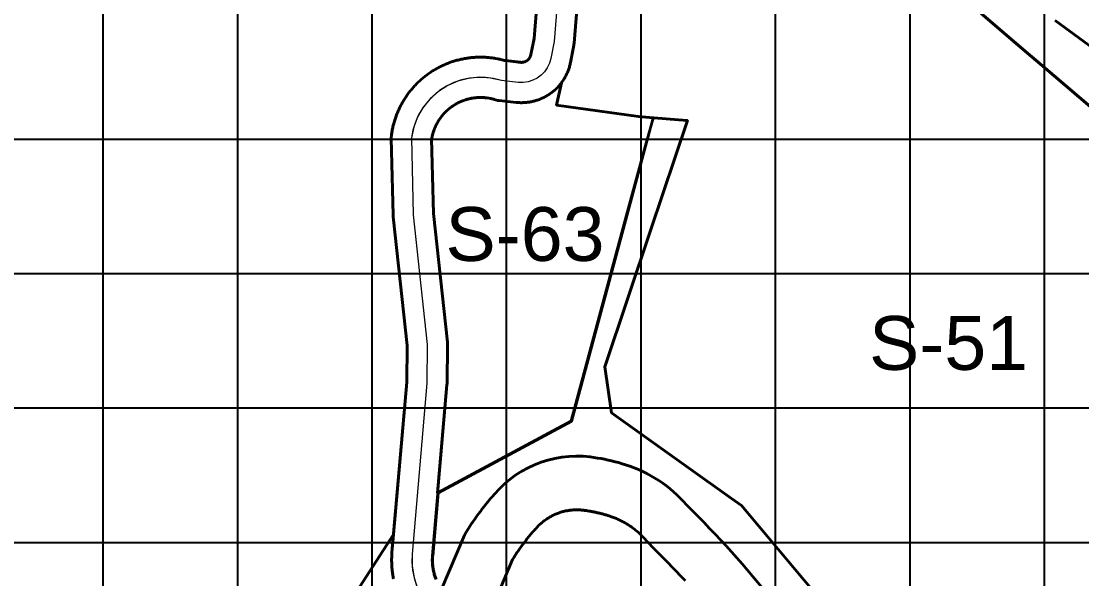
# Model space of a CAD drawing. Header units: millimetres. Extents: x 464536 to 476893, y 870501 to 881610.
# Drawn here: x 470539 to 471328, y 873173 to 873588 of the extents above; entities that cross this region are included whole.
import ezdxf
from ezdxf.enums import TextEntityAlignment as Align

# ---------------------------------------------------------------- set-up
doc = ezdxf.new("R2010")
doc.units = ezdxf.units.MM
for name, color, linetype, lineweight in [('Center_1', 7, 'Continuous', 5), ('Land Use Code', 7, 'Continuous', 35), ('Proposed Road Net work', 7, 'Continuous', 35), ('Recreational _ Environmental', 84, 'Continuous', 35), ('Services', 170, 'Continuous', 35), ('Urban Agriculture-', 90, 'Continuous', 35), ('Water Bodies', 132, 'Continuous', 35)]:
    doc.layers.add(name, color=color, linetype=linetype, lineweight=lineweight)
doc.layers.add('Grid1', color=7, linetype='Continuous')
doc.styles.add('Arial', font='arial.ttf')

msp = doc.modelspace()

# ---------------------------------------------------------------- linework, layer by layer
at = {"layer": 'Center_1'}
msp.add_lwpolyline([(470948, 873730.82), (470935.3, 873572.7), (470932.75, 873559.96), (470931.75, 873556.45), (470930.18, 873553.16), (470928.1, 873550.18), (470925.56, 873547.57), (470922.62, 873545.41), (470919.37, 873543.77), (470915.89, 873542.68), (470912.28, 873542.17), (470908.64, 873542.26), (470896.11, 873543.61), (470890.26, 873545.08), (470884.28, 873545.87), (470878.25, 873545.95), (470872.26, 873545.33), (470866.37, 873544.02), (470860.68, 873542.04), (470855.25, 873539.41), (470850.17, 873536.16), (470845.5, 873532.35), (470841.31, 873528.02), (470837.64, 873523.23), (470834.56, 873518.05), (470832.1, 873512.54), (470830.3, 873506.79), (470829.18, 873500.86), (470830.53, 873443.8), (470841, 873347.28), (470840.69, 873318.39), (470829.69, 873191.3), (470829.51, 873185.32), (470829.99, 873179.35), (470831.13, 873173.48), (470832.92, 873167.77)], dxfattribs=at)
msp.add_polyline3d([(470948, 873730.82, 0), (470935.3, 873572.7, 0), (470932.75, 873559.96, 0), (470931.75, 873556.45, 0), (470930.18, 873553.16, 0), (470928.1, 873550.18, 0), (470925.56, 873547.57, 0), (470922.62, 873545.41, 0), (470919.37, 873543.77, 0), (470915.89, 873542.68, 0), (470912.28, 873542.17, 0), (470908.64, 873542.26, 0), (470896.11, 873543.61, 0), (470888.1, 873545.45, 0), (470879.9, 873546, 0), (470871.72, 873545.24, 0), (470863.76, 873543.2, 0), (470856.22, 873539.93, 0), (470849.29, 873535.51, 0), (470843.15, 873530.05, 0), (470837.95, 873523.68, 0), (470833.83, 873516.57, 0), (470830.88, 873508.9, 0), (470829.18, 873500.86, 0), (470830.53, 873443.8, 0), (470841, 873347.28, 0), (470840.69, 873318.39, 0), (470829.69, 873191.3, 0), (470829.66, 873182.33, 0), (470831.13, 873173.48, 0), (470834.05, 873165, 0)], dxfattribs=at)
at = {"layer": 'Grid1'}
for p, q in [((470600, 870600), (470600, 881600)), ((470700, 870600), (470700, 881600)), ((470800, 870600), (470800, 881600)), ((470900, 870600), (470900, 881600)), ((471000, 870600), (471000, 881600)), ((471100, 870600), (471100, 881600)), ((471200, 870600), (471200, 881600)), ((471300, 870600), (471300, 881600)), ((464700, 873500), (472600, 873500)), ((464700, 873400), (472600, 873400)), ((464700, 873300), (472600, 873300)), ((464700, 873200), (472600, 873200))]:
    msp.add_line(p, q, dxfattribs=at)
at = {"layer": 'Proposed Road Net work'}
for points in [[(470815.91, 873172.77, 0), (470815.74, 873173.58, 0), (470815.59, 873174.42, 0), (470815.45, 873175.22, 0), (470815.32, 873176.04, 0), (470815.19, 873176.86, 0), (470815.08, 873177.68, 0), (470814.97, 873178.5, 0), (470814.88, 873179.33, 0), (470814.8, 873180.15, 0), (470814.72, 873180.98, 0), (470814.66, 873181.81, 0), (470814.61, 873182.64, 0), (470814.56, 873183.47, 0), (470814.53, 873184.3, 0), (470814.51, 873185.13, 0), (470814.49, 873185.96, 0), (470814.49, 873186.78, 0), (470814.5, 873187.62, 0), (470814.51, 873188.45, 0), (470814.54, 873189.28, 0), (470814.57, 873190.11, 0), (470814.62, 873190.94, 0), (470814.68, 873191.77, 0), (470814.74, 873192.55, 0), (470825.69, 873319.12, 0), (470826, 873346.55, 0), (470815.62, 873442.18, 0), (470815.53, 873443.44, 0), (470814.18, 873500.69, 0), (470814.31, 873502.89, 0), (470814.41, 873503.61, 0), (470814.53, 873504.43, 0), (470814.67, 873505.25, 0), (470814.8, 873506.04, 0), (470814.96, 873506.88, 0), (470815.12, 873507.69, 0), (470815.29, 873508.5, 0), (470815.48, 873509.31, 0), (470815.67, 873510.11, 0), (470815.87, 873510.91, 0), (470816.08, 873511.71, 0), (470816.31, 873512.51, 0), (470816.54, 873513.31, 0), (470816.78, 873514.1, 0), (470817.03, 873514.89, 0), (470817.29, 873515.67, 0), (470817.56, 873516.45, 0), (470817.84, 873517.22, 0), (470818.13, 873518.01, 0), (470818.43, 873518.78, 0), (470818.74, 873519.55, 0), (470819.06, 873520.31, 0), (470819.39, 873521.07, 0), (470819.73, 873521.83, 0), (470820.07, 873522.58, 0), (470820.43, 873523.32, 0), (470820.79, 873524.07, 0), (470821.17, 873524.8, 0), (470821.55, 873525.54, 0), (470821.95, 873526.27, 0), (470822.35, 873526.99, 0), (470822.75, 873527.7, 0), (470823.18, 873528.42, 0), (470823.61, 873529.13, 0), (470824.04, 873529.83, 0), (470824.49, 873530.53, 0), (470824.94, 873531.22, 0), (470825.41, 873531.91, 0), (470825.88, 873532.59, 0), (470826.36, 873533.26, 0), (470826.85, 873533.93, 0), (470827.34, 873534.59, 0), (470827.85, 873535.25, 0), (470828.36, 873535.9, 0), (470828.88, 873536.54, 0), (470829.41, 873537.18, 0), (470829.94, 873537.81, 0), (470830.49, 873538.43, 0), (470831.04, 873539.05, 0), (470831.6, 873539.66, 0), (470832.17, 873540.26, 0), (470832.74, 873540.86, 0), (470833.32, 873541.45, 0), (470833.91, 873542.03, 0), (470834.51, 873542.6, 0), (470835.11, 873543.17, 0), (470835.72, 873543.73, 0), (470836.34, 873544.28, 0), (470836.96, 873544.82, 0), (470837.59, 873545.36, 0), (470838.23, 873545.89, 0), (470838.87, 873546.41, 0), (470839.52, 873546.92, 0), (470840.18, 873547.43, 0), (470840.84, 873547.92, 0), (470841.51, 873548.41, 0), (470842.19, 873548.89, 0), (470842.87, 873549.36, 0), (470843.55, 873549.82, 0), (470844.24, 873550.28, 0), (470844.94, 873550.72, 0), (470845.64, 873551.16, 0), (470846.35, 873551.59, 0), (470847.07, 873552.01, 0), (470847.79, 873552.42, 0), (470848.51, 873552.82, 0), (470849.24, 873553.21, 0), (470849.97, 873553.59, 0), (470850.71, 873553.97, 0), (470851.45, 873554.33, 0), (470852.2, 873554.69, 0), (470852.95, 873555.04, 0), (470853.71, 873555.37, 0), (470854.47, 873555.7, 0), (470855.23, 873556.02, 0), (470856, 873556.33, 0), (470856.77, 873556.63, 0), (470857.56, 873556.92, 0), (470858.32, 873557.2, 0), (470859.11, 873557.47, 0), (470859.89, 873557.73, 0), (470860.68, 873557.98, 0), (470861.47, 873558.22, 0), (470862.27, 873558.45, 0), (470863.06, 873558.67, 0), (470863.86, 873558.88, 0), (470864.67, 873559.09, 0), (470865.47, 873559.28, 0), (470866.28, 873559.46, 0), (470867.09, 873559.63, 0), (470867.9, 873559.79, 0), (470868.73, 873559.95, 0), (470869.53, 873560.09, 0), (470870.35, 873560.22, 0), (470871.17, 873560.34, 0), (470871.99, 873560.45, 0), (470872.81, 873560.55, 0), (470873.63, 873560.64, 0), (470874.45, 873560.72, 0), (470875.28, 873560.79, 0), (470876.1, 873560.85, 0), (470876.93, 873560.9, 0), (470877.76, 873560.94, 0), (470878.58, 873560.97, 0), (470879.41, 873560.99, 0), (470880.26, 873561, 0), (470881.07, 873561, 0), (470881.89, 873560.99, 0), (470882.72, 873560.97, 0), (470883.55, 873560.93, 0), (470884.37, 873560.89, 0), (470885.2, 873560.84, 0), (470886.03, 873560.78, 0), (470886.85, 873560.7, 0), (470887.67, 873560.62, 0), (470888.5, 873560.53, 0), (470889.32, 873560.42, 0), (470890.14, 873560.31, 0), (470890.96, 873560.19, 0), (470891.8, 873560.05, 0), (470892.59, 873559.91, 0), (470893.43, 873559.75, 0), (470894.18, 873559.59, 0), (470895.02, 873559.41, 0), (470895.83, 873559.23, 0), (470896.63, 873559.04, 0), (470897.43, 873558.83, 0), (470898.23, 873558.62, 0), (470899.02, 873558.4, 0), (470910.64, 873557.15, 0), (470911.4, 873557.15, 0), (470912.01, 873557.21, 0), (470912.55, 873557.3, 0), (470913.07, 873557.44, 0), (470913.65, 873557.64, 0), (470914.33, 873557.95, 0), (470914.92, 873558.29, 0), (470915.36, 873558.61, 0), (470915.78, 873558.95, 0), (470916.27, 873559.43, 0), (470916.79, 873560.06, 0), (470917.2, 873560.68, 0), (470917.54, 873561.35, 0), (470917.83, 873562.11, 0), (470918.02, 873562.79, 0), (470920.42, 873574.78, 0), (470933.05, 873732.02, 0)], [(470815.91, 873172.77, 0), (470815.74, 873173.58, 0), (470815.59, 873174.42, 0), (470815.45, 873175.22, 0), (470815.32, 873176.04, 0), (470815.19, 873176.86, 0), (470815.08, 873177.68, 0), (470814.97, 873178.5, 0), (470814.88, 873179.33, 0), (470814.8, 873180.15, 0), (470814.72, 873180.98, 0), (470814.66, 873181.81, 0), (470814.61, 873182.64, 0), (470814.56, 873183.47, 0), (470814.53, 873184.3, 0), (470814.51, 873185.13, 0), (470814.49, 873185.96, 0), (470814.49, 873186.78, 0), (470814.5, 873187.62, 0), (470814.51, 873188.45, 0), (470814.54, 873189.28, 0), (470814.57, 873190.11, 0), (470814.62, 873190.94, 0), (470814.68, 873191.77, 0), (470814.74, 873192.55, 0), (470825.69, 873319.12, 0), (470826, 873346.55, 0), (470815.62, 873442.18, 0), (470815.53, 873443.44, 0), (470814.18, 873500.69, 0), (470814.31, 873502.89, 0), (470814.41, 873503.61, 0), (470814.53, 873504.43, 0), (470814.67, 873505.25, 0), (470814.8, 873506.04, 0), (470814.96, 873506.88, 0), (470815.12, 873507.69, 0), (470815.29, 873508.5, 0), (470815.48, 873509.31, 0), (470815.67, 873510.11, 0), (470815.87, 873510.91, 0), (470816.08, 873511.71, 0), (470816.31, 873512.51, 0), (470816.54, 873513.31, 0), (470816.78, 873514.1, 0), (470817.03, 873514.89, 0), (470817.29, 873515.67, 0), (470817.56, 873516.45, 0), (470817.84, 873517.22, 0), (470818.13, 873518.01, 0), (470818.43, 873518.78, 0), (470818.74, 873519.55, 0), (470819.06, 873520.31, 0), (470819.39, 873521.07, 0), (470819.73, 873521.83, 0), (470820.07, 873522.58, 0), (470820.43, 873523.32, 0), (470820.79, 873524.07, 0), (470821.17, 873524.8, 0), (470821.55, 873525.54, 0), (470821.95, 873526.27, 0), (470822.35, 873526.99, 0), (470822.75, 873527.7, 0), (470823.18, 873528.42, 0), (470823.61, 873529.13, 0), (470824.04, 873529.83, 0), (470824.49, 873530.53, 0), (470824.94, 873531.22, 0), (470825.41, 873531.91, 0), (470825.88, 873532.59, 0), (470826.36, 873533.26, 0), (470826.85, 873533.93, 0), (470827.34, 873534.59, 0), (470827.85, 873535.25, 0), (470828.36, 873535.9, 0), (470828.88, 873536.54, 0), (470829.41, 873537.18, 0), (470829.94, 873537.81, 0), (470830.49, 873538.43, 0), (470831.04, 873539.05, 0), (470831.6, 873539.66, 0), (470832.17, 873540.26, 0), (470832.74, 873540.86, 0), (470833.32, 873541.45, 0), (470833.91, 873542.03, 0), (470834.51, 873542.6, 0), (470835.11, 873543.17, 0), (470835.72, 873543.73, 0), (470836.34, 873544.28, 0), (470836.96, 873544.82, 0), (470837.59, 873545.36, 0), (470838.23, 873545.89, 0), (470838.87, 873546.41, 0), (470839.52, 873546.92, 0), (470840.18, 873547.43, 0), (470840.84, 873547.92, 0), (470841.51, 873548.41, 0), (470842.19, 873548.89, 0), (470842.87, 873549.36, 0), (470843.55, 873549.82, 0), (470844.24, 873550.28, 0), (470844.94, 873550.72, 0), (470845.64, 873551.16, 0), (470846.35, 873551.59, 0), (470847.07, 873552.01, 0), (470847.79, 873552.42, 0), (470848.51, 873552.82, 0), (470849.24, 873553.21, 0), (470849.97, 873553.59, 0), (470850.71, 873553.97, 0), (470851.45, 873554.33, 0), (470852.2, 873554.69, 0), (470852.95, 873555.04, 0), (470853.71, 873555.37, 0), (470854.47, 873555.7, 0), (470855.23, 873556.02, 0), (470856, 873556.33, 0), (470856.77, 873556.63, 0), (470857.56, 873556.92, 0), (470858.32, 873557.2, 0), (470859.11, 873557.47, 0), (470859.89, 873557.73, 0), (470860.68, 873557.98, 0), (470861.47, 873558.22, 0), (470862.27, 873558.45, 0), (470863.06, 873558.67, 0), (470863.86, 873558.88, 0), (470864.67, 873559.09, 0), (470865.47, 873559.28, 0), (470866.28, 873559.46, 0), (470867.09, 873559.63, 0), (470867.9, 873559.79, 0), (470868.73, 873559.95, 0), (470869.53, 873560.09, 0), (470870.35, 873560.22, 0), (470871.17, 873560.34, 0), (470871.99, 873560.45, 0), (470872.81, 873560.55, 0), (470873.63, 873560.64, 0), (470874.45, 873560.72, 0), (470875.28, 873560.79, 0), (470876.1, 873560.85, 0), (470876.93, 873560.9, 0), (470877.76, 873560.94, 0), (470878.58, 873560.97, 0), (470879.41, 873560.99, 0), (470880.26, 873561, 0), (470881.07, 873561, 0), (470881.89, 873560.99, 0), (470882.72, 873560.97, 0), (470883.55, 873560.93, 0), (470884.37, 873560.89, 0), (470885.2, 873560.84, 0), (470886.03, 873560.78, 0), (470886.85, 873560.7, 0), (470887.67, 873560.62, 0), (470888.5, 873560.53, 0), (470889.32, 873560.42, 0), (470890.14, 873560.31, 0), (470890.96, 873560.19, 0), (470891.8, 873560.05, 0), (470892.59, 873559.91, 0), (470893.43, 873559.75, 0), (470894.18, 873559.59, 0), (470895.02, 873559.41, 0), (470895.83, 873559.23, 0), (470896.63, 873559.04, 0), (470897.43, 873558.83, 0), (470898.23, 873558.62, 0), (470899.02, 873558.4, 0), (470910.64, 873557.15, 0), (470911.4, 873557.15, 0), (470912.01, 873557.21, 0), (470912.55, 873557.3, 0), (470913.07, 873557.44, 0), (470913.65, 873557.64, 0), (470914.33, 873557.95, 0), (470914.92, 873558.29, 0), (470915.36, 873558.61, 0), (470915.78, 873558.95, 0), (470916.27, 873559.43, 0), (470916.79, 873560.06, 0), (470917.2, 873560.68, 0), (470917.54, 873561.35, 0), (470917.83, 873562.11, 0), (470918.02, 873562.79, 0), (470920.42, 873574.78, 0), (470933.05, 873732.02, 0)], [(470962.91, 873729.1, 0), (470950.25, 873571.5, 0), (470950.04, 873569.93, 0), (470947.45, 873556.94, 0), (470947.32, 873556.32, 0), (470947.16, 873555.64, 0), (470946.99, 873554.95, 0), (470946.8, 873554.27, 0), (470946.61, 873553.59, 0), (470946.4, 873552.92, 0), (470946.17, 873552.25, 0), (470945.94, 873551.59, 0), (470945.69, 873550.92, 0), (470945.43, 873550.27, 0), (470945.16, 873549.62, 0), (470944.87, 873548.97, 0), (470944.58, 873548.33, 0), (470944.27, 873547.7, 0), (470943.95, 873547.07, 0), (470943.61, 873546.45, 0), (470943.26, 873545.82, 0), (470942.91, 873545.22, 0), (470942.54, 873544.62, 0), (470942.16, 873544.03, 0), (470941.77, 873543.44, 0), (470941.37, 873542.86, 0), (470940.96, 873542.29, 0), (470940.54, 873541.72, 0), (470940.1, 873541.17, 0), (470939.64, 873540.59, 0), (470939.2, 873540.08, 0), (470938.74, 873539.55, 0), (470938.26, 873539.03, 0), (470937.78, 873538.51, 0), (470937.29, 873538.01, 0), (470936.78, 873537.52, 0), (470936.27, 873537.03, 0), (470935.75, 873536.56, 0), (470935.22, 873536.09, 0), (470934.71, 873535.66, 0), (470934.13, 873535.2, 0), (470933.57, 873534.76, 0), (470933.01, 873534.34, 0), (470932.43, 873533.93, 0), (470931.85, 873533.53, 0), (470931.26, 873533.14, 0), (470930.67, 873532.76, 0), (470930.07, 873532.39, 0), (470929.48, 873532.04, 0), (470928.84, 873531.69, 0), (470928.22, 873531.36, 0), (470927.59, 873531.04, 0), (470926.96, 873530.73, 0), (470926.32, 873530.43, 0), (470925.67, 873530.15, 0), (470925.02, 873529.87, 0), (470924.36, 873529.61, 0), (470923.71, 873529.37, 0), (470923.04, 873529.13, 0), (470922.37, 873528.91, 0), (470921.69, 873528.7, 0), (470921.02, 873528.51, 0), (470920.34, 873528.32, 0), (470919.65, 873528.15, 0), (470918.96, 873527.99, 0), (470918.27, 873527.85, 0), (470917.56, 873527.72, 0), (470916.88, 873527.6, 0), (470916.19, 873527.5, 0), (470915.49, 873527.4, 0), (470914.79, 873527.33, 0), (470914.08, 873527.26, 0), (470913.38, 873527.21, 0), (470912.68, 873527.17, 0), (470911.97, 873527.15, 0), (470911.23, 873527.13, 0), (470910.56, 873527.14, 0), (470909.85, 873527.15, 0), (470909.15, 873527.18, 0), (470908.45, 873527.22, 0), (470907.74, 873527.28, 0), (470907.11, 873527.34, 0), (470894.5, 873528.69, 0), (470893.5, 873528.84, 0), (470891.43, 873529.35, 0), (470890.51, 873529.63, 0), (470889.85, 873529.81, 0), (470889.19, 873529.97, 0), (470888.25, 873530.18, 0), (470887.45, 873530.35, 0), (470886.73, 873530.48, 0), (470886.06, 873530.59, 0), (470885.15, 873530.71, 0), (470884.25, 873530.81, 0), (470883.56, 873530.88, 0), (470882.88, 873530.93, 0), (470882.2, 873530.96, 0), (470881.52, 873530.99, 0), (470880.6, 873531, 0), (470879.69, 873530.99, 0), (470878.78, 873530.96, 0), (470877.87, 873530.9, 0), (470877.19, 873530.85, 0), (470876.51, 873530.78, 0), (470875.83, 873530.7, 0), (470875.15, 873530.6, 0), (470874.48, 873530.5, 0), (470873.8, 873530.38, 0), (470872.91, 873530.2, 0), (470872.02, 873530, 0), (470871.36, 873529.84, 0), (470870.7, 873529.66, 0), (470869.82, 873529.4, 0), (470868.95, 873529.13, 0), (470868.09, 873528.83, 0), (470867.24, 873528.51, 0), (470866.39, 873528.17, 0), (470865.55, 873527.81, 0), (470864.93, 873527.52, 0), (470864.31, 873527.23, 0), (470863.7, 873526.92, 0), (470863.1, 873526.6, 0), (470862.5, 873526.27, 0), (470861.91, 873525.93, 0), (470861.13, 873525.46, 0), (470860.36, 873524.97, 0), (470859.79, 873524.59, 0), (470859.23, 873524.2, 0), (470858.49, 873523.66, 0), (470857.77, 873523.1, 0), (470857.06, 873522.53, 0), (470856.54, 873522.09, 0), (470856.02, 873521.64, 0), (470855.52, 873521.18, 0), (470855.02, 873520.71, 0), (470854.37, 873520.07, 0), (470853.74, 873519.41, 0), (470853.12, 873518.74, 0), (470852.52, 873518.05, 0), (470851.94, 873517.35, 0), (470851.38, 873516.63, 0), (470850.83, 873515.9, 0), (470850.3, 873515.16, 0), (470849.79, 873514.41, 0), (470849.3, 873513.64, 0), (470848.83, 873512.86, 0), (470848.37, 873512.07, 0), (470848.05, 873511.46, 0), (470847.73, 873510.86, 0), (470847.43, 873510.25, 0), (470847.14, 873509.63, 0), (470846.76, 873508.79, 0), (470846.41, 873507.95, 0), (470846.08, 873507.1, 0), (470845.77, 873506.24, 0), (470845.49, 873505.38, 0), (470845.22, 873504.51, 0), (470845.03, 873503.85, 0), (470844.86, 873503.19, 0), (470844.7, 873502.52, 0), (470844.55, 873501.86, 0), (470844.37, 873500.96, 0), (470844.23, 873500.13, 0), (470845.51, 873444.79, 0), (470855.92, 873348.9, 0), (470856, 873347.2, 0), (470855.69, 873318.22, 0), (470855.63, 873317.09, 0), (470844.64, 873190.05, 0), (470844.58, 873189.31, 0), (470844.54, 873188.61, 0), (470844.51, 873187.9, 0), (470844.49, 873187.2, 0), (470844.49, 873186.5, 0), (470844.5, 873185.56, 0), (470844.54, 873184.63, 0), (470844.6, 873183.69, 0), (470844.69, 873182.76, 0), (470844.76, 873182.06, 0), (470844.85, 873181.37, 0), (470844.99, 873180.44, 0), (470845.15, 873179.52, 0), (470845.34, 873178.6, 0), (470845.54, 873177.69, 0), (470845.77, 873176.78, 0), (470845.96, 873176.1, 0), (470846.15, 873175.43, 0), (470846.44, 873174.54, 0), (470846.74, 873173.65, 0), (470846.98, 873172.99, 0), (470847.23, 873172.34, 0)], [(470962.91, 873729.1, 0), (470950.25, 873571.5, 0), (470950.04, 873569.93, 0), (470947.45, 873556.94, 0), (470947.32, 873556.32, 0), (470947.16, 873555.64, 0), (470946.99, 873554.95, 0), (470946.8, 873554.27, 0), (470946.61, 873553.59, 0), (470946.4, 873552.92, 0), (470946.17, 873552.25, 0), (470945.94, 873551.59, 0), (470945.69, 873550.92, 0), (470945.43, 873550.27, 0), (470945.16, 873549.62, 0), (470944.87, 873548.97, 0), (470944.58, 873548.33, 0), (470944.27, 873547.7, 0), (470943.95, 873547.07, 0), (470943.61, 873546.45, 0), (470943.26, 873545.82, 0), (470942.91, 873545.22, 0), (470942.54, 873544.62, 0), (470942.16, 873544.03, 0), (470941.77, 873543.44, 0), (470941.37, 873542.86, 0), (470940.96, 873542.29, 0), (470940.54, 873541.72, 0), (470940.1, 873541.17, 0), (470939.64, 873540.59, 0), (470939.2, 873540.08, 0), (470938.74, 873539.55, 0), (470938.26, 873539.03, 0), (470937.78, 873538.51, 0), (470937.29, 873538.01, 0), (470936.78, 873537.52, 0), (470936.27, 873537.03, 0), (470935.75, 873536.56, 0), (470935.22, 873536.09, 0), (470934.71, 873535.66, 0), (470934.13, 873535.2, 0), (470933.57, 873534.76, 0), (470933.01, 873534.34, 0), (470932.43, 873533.93, 0), (470931.85, 873533.53, 0), (470931.26, 873533.14, 0), (470930.67, 873532.76, 0), (470930.07, 873532.39, 0), (470929.48, 873532.04, 0), (470928.84, 873531.69, 0), (470928.22, 873531.36, 0), (470927.59, 873531.04, 0), (470926.96, 873530.73, 0), (470926.32, 873530.43, 0), (470925.67, 873530.15, 0), (470925.02, 873529.87, 0), (470924.36, 873529.61, 0), (470923.71, 873529.37, 0), (470923.04, 873529.13, 0), (470922.37, 873528.91, 0), (470921.69, 873528.7, 0), (470921.02, 873528.51, 0), (470920.34, 873528.32, 0), (470919.65, 873528.15, 0), (470918.96, 873527.99, 0), (470918.27, 873527.85, 0), (470917.56, 873527.72, 0), (470916.88, 873527.6, 0), (470916.19, 873527.5, 0), (470915.49, 873527.4, 0), (470914.79, 873527.33, 0), (470914.08, 873527.26, 0), (470913.38, 873527.21, 0), (470912.68, 873527.17, 0), (470911.97, 873527.15, 0), (470911.23, 873527.13, 0), (470910.56, 873527.14, 0), (470909.85, 873527.15, 0), (470909.15, 873527.18, 0), (470908.45, 873527.22, 0), (470907.74, 873527.28, 0), (470907.11, 873527.34, 0), (470894.5, 873528.69, 0), (470893.5, 873528.84, 0), (470891.43, 873529.35, 0), (470890.51, 873529.63, 0), (470889.85, 873529.81, 0), (470889.19, 873529.97, 0), (470888.25, 873530.18, 0), (470887.45, 873530.35, 0), (470886.73, 873530.48, 0), (470886.06, 873530.59, 0), (470885.15, 873530.71, 0), (470884.25, 873530.81, 0), (470883.56, 873530.88, 0), (470882.88, 873530.93, 0), (470882.2, 873530.96, 0), (470881.52, 873530.99, 0), (470880.6, 873531, 0), (470879.69, 873530.99, 0), (470878.78, 873530.96, 0), (470877.87, 873530.9, 0), (470877.19, 873530.85, 0), (470876.51, 873530.78, 0), (470875.83, 873530.7, 0), (470875.15, 873530.6, 0), (470874.48, 873530.5, 0), (470873.8, 873530.38, 0), (470872.91, 873530.2, 0), (470872.02, 873530, 0), (470871.36, 873529.84, 0), (470870.7, 873529.66, 0), (470869.82, 873529.4, 0), (470868.95, 873529.13, 0), (470868.09, 873528.83, 0), (470867.24, 873528.51, 0), (470866.39, 873528.17, 0), (470865.55, 873527.81, 0), (470864.93, 873527.52, 0), (470864.31, 873527.23, 0), (470863.7, 873526.92, 0), (470863.1, 873526.6, 0), (470862.5, 873526.27, 0), (470861.91, 873525.93, 0), (470861.13, 873525.46, 0), (470860.36, 873524.97, 0), (470859.79, 873524.59, 0), (470859.23, 873524.2, 0), (470858.49, 873523.66, 0), (470857.77, 873523.1, 0), (470857.06, 873522.53, 0), (470856.54, 873522.09, 0), (470856.02, 873521.64, 0), (470855.52, 873521.18, 0), (470855.02, 873520.71, 0), (470854.37, 873520.07, 0), (470853.74, 873519.41, 0), (470853.12, 873518.74, 0), (470852.52, 873518.05, 0), (470851.94, 873517.35, 0), (470851.38, 873516.63, 0), (470850.83, 873515.9, 0), (470850.3, 873515.16, 0), (470849.79, 873514.41, 0), (470849.3, 873513.64, 0), (470848.83, 873512.86, 0), (470848.37, 873512.07, 0), (470848.05, 873511.46, 0), (470847.73, 873510.86, 0), (470847.43, 873510.25, 0), (470847.14, 873509.63, 0), (470846.76, 873508.79, 0), (470846.41, 873507.95, 0), (470846.08, 873507.1, 0), (470845.77, 873506.24, 0), (470845.49, 873505.38, 0), (470845.22, 873504.51, 0), (470845.03, 873503.85, 0), (470844.86, 873503.19, 0), (470844.7, 873502.52, 0), (470844.55, 873501.86, 0), (470844.37, 873500.96, 0), (470844.23, 873500.13, 0), (470845.51, 873444.79, 0), (470855.92, 873348.9, 0), (470856, 873347.2, 0), (470855.69, 873318.22, 0), (470855.63, 873317.09, 0), (470844.64, 873190.05, 0), (470844.58, 873189.31, 0), (470844.54, 873188.61, 0), (470844.51, 873187.9, 0), (470844.49, 873187.2, 0), (470844.49, 873186.5, 0), (470844.5, 873185.56, 0), (470844.54, 873184.63, 0), (470844.6, 873183.69, 0), (470844.69, 873182.76, 0), (470844.76, 873182.06, 0), (470844.85, 873181.37, 0), (470844.99, 873180.44, 0), (470845.15, 873179.52, 0), (470845.34, 873178.6, 0), (470845.54, 873177.69, 0), (470845.77, 873176.78, 0), (470845.96, 873176.1, 0), (470846.15, 873175.43, 0), (470846.44, 873174.54, 0), (470846.74, 873173.65, 0), (470846.98, 873172.99, 0), (470847.23, 873172.34, 0)]]:
    msp.add_polyline3d(points, dxfattribs=at)
at = {"layer": 'Recreational _ Environmental'}
for points in [[(471354.71, 873506.7), (471297.25, 873555.79), (471287.63, 873564), (471253.11, 873593.48)], [(471307.78, 873588.4), (471424.62, 873502.82)], [(470847.78, 873172.56), (470847.62, 873172.99), (470847.45, 873173.43), (470847.3, 873173.87), (470847.14, 873174.31), (470847, 873174.76), (470846.86, 873175.21), (470846.72, 873175.65), (470846.59, 873176.1), (470846.47, 873176.55), (470846.35, 873177.01), (470846.23, 873177.46), (470846.12, 873177.92), (470846.02, 873178.37), (470845.92, 873178.83), (470845.83, 873179.29), (470845.75, 873179.75), (470845.66, 873180.21), (470845.59, 873180.67), (470845.52, 873181.14), (470845.46, 873181.6), (470845.4, 873182.06), (470845.34, 873182.53), (470845.3, 873182.99), (470845.26, 873183.46), (470845.22, 873183.93), (470845.19, 873184.39), (470845.17, 873184.86), (470845.15, 873185.33), (470845.13, 873185.8), (470845.13, 873186.27), (470845.12, 873186.73), (470845.13, 873187.2), (470845.14, 873187.67), (470845.15, 873188.14), (470845.17, 873188.61), (470845.2, 873189.07), (470845.23, 873189.54), (470845.27, 873190.05), (470849.32, 873236.81), (470948.4, 873290.25), (470989.62, 873443.24), (471003.59, 873495.08), (471009.04, 873515.31), (471009.46, 873515.84), (471009.5, 873515.89), (471027.81, 873514.4), (471034.42, 873513.86), (471006.91, 873431.91), (470972.91, 873330.64), (470977.93, 873296.3), (471033.54, 873256.69), (471067.26, 873232.67), (471074.51, 873227.5), (471154.54, 873132.25)], [(470884.96, 873141.19), (470904.42, 873187.31), (470905.01, 873188.26), (470905.53, 873189.08), (470906.06, 873189.9), (470906.59, 873190.71), (470907.12, 873191.52), (470907.66, 873192.33), (470908.21, 873193.13), (470908.76, 873193.93), (470909.31, 873194.72), (470909.87, 873195.52), (470910.44, 873196.31), (470911, 873197.09), (470911.58, 873197.87), (470912.16, 873198.65), (470912.74, 873199.43), (470913.33, 873200.2), (470913.92, 873200.97), (470914.52, 873201.73), (470915.13, 873202.49), (470915.73, 873203.25), (470916.34, 873204), (470916.96, 873204.75), (470917.58, 873205.49), (470918.21, 873206.24), (470918.84, 873206.97), (470919.48, 873207.71), (470920.12, 873208.44), (470920.84, 873209.26), (470921.24, 873209.71), (470921.84, 873210.41), (470922.37, 873211.01), (470922.92, 873211.59), (470923.47, 873212.17), (470924.04, 873212.73), (470924.47, 873213.15), (470924.91, 873213.56), (470925.35, 873213.96), (470925.8, 873214.36), (470926.41, 873214.87), (470926.87, 873215.25), (470927.34, 873215.63), (470927.97, 873216.11), (470928.61, 873216.59), (470929.27, 873217.05), (470929.76, 873217.38), (470930.26, 873217.71), (470930.77, 873218.04), (470931.28, 873218.35), (470931.79, 873218.66), (470932.31, 873218.96), (470933.01, 873219.34), (470933.53, 873219.63), (470934.07, 873219.9), (470934.78, 873220.25), (470935.51, 873220.59), (470936.24, 873220.91), (470936.97, 873221.22), (470937.72, 873221.51), (470938.46, 873221.79), (470939.03, 873221.99), (470939.6, 873222.19), (470940.36, 873222.43), (470941.12, 873222.65), (470941.7, 873222.82), (470942.28, 873222.97), (470943.05, 873223.16), (470943.83, 873223.33), (470944.42, 873223.45), (470945.01, 873223.56), (470945.8, 873223.69), (470946.39, 873223.79), (470946.98, 873223.87), (470947.77, 873223.96), (470948.57, 873224.04), (470949.36, 873224.11), (470949.96, 873224.14), (470950.56, 873224.17), (470951.36, 873224.2), (470952.16, 873224.2), (470952.96, 873224.2), (470953.75, 873224.17), (470954.35, 873224.15), (470954.95, 873224.11), (470955.75, 873224.05), (470956.54, 873223.97), (470957.33, 873223.87), (470957.93, 873223.79), (470958.52, 873223.7), (470959.31, 873223.57), (470960.09, 873223.42), (470961.32, 873223.21), (470962.13, 873223.08), (470962.8, 873222.97), (470963.46, 873222.86), (470964.12, 873222.74), (470964.78, 873222.61), (470965.44, 873222.48), (470966.1, 873222.35), (470966.76, 873222.21), (470967.42, 873222.06), (470968.07, 873221.91), (470968.73, 873221.76), (470969.38, 873221.6), (470970.03, 873221.43), (470970.68, 873221.26), (470971.33, 873221.09), (470971.98, 873220.91), (470972.63, 873220.73), (470973.27, 873220.54), (470973.92, 873220.34), (470974.56, 873220.14), (470975.2, 873219.94), (470976.11, 873219.64), (470977.16, 873219.3), (470977.91, 873219.05), (470978.66, 873218.79), (470979.41, 873218.51), (470980.15, 873218.23), (470980.89, 873217.94), (470981.62, 873217.63), (470982.35, 873217.32), (470983.07, 873217), (470984.03, 873216.55), (470984.75, 873216.21), (470985.46, 873215.85), (470986.16, 873215.49), (470986.86, 873215.11), (470987.56, 873214.73), (470988.25, 873214.34), (470989.16, 873213.8), (470990.06, 873213.24), (470990.95, 873212.67), (470991.83, 873212.09), (470992.71, 873211.48), (470993.57, 873210.87), (470994.41, 873210.23), (470995.25, 873209.59), (470996.08, 873208.92), (470996.89, 873208.24), (470997.49, 873207.73), (470998.09, 873207.2), (470998.67, 873206.67), (470999.25, 873206.13), (471000.02, 873205.39), (471000.76, 873204.64), (471001.5, 873203.88), (471002.22, 873203.11), (471002.93, 873202.32), (471003.57, 873201.59), (471004.98, 873200.04), (471009.52, 873195.34), (471010.26, 873194.59), (471011.83, 873193.04), (471013.35, 873191.53), (471014.87, 873190.02), (471016.37, 873188.51), (471017.88, 873186.98), (471019.38, 873185.46), (471020.87, 873183.93), (471022.36, 873182.39), (471023.84, 873180.85), (471025.32, 873179.3), (471026.79, 873177.75), (471028.25, 873176.19), (471029.72, 873174.63), (471031.17, 873173.06), (471032.62, 873171.49)], [(470790.48, 873166.66), (470815.88, 873205.73), (470814.74, 873192.55), (470814.68, 873191.77), (470814.62, 873190.94), (470814.57, 873190.11), (470814.54, 873189.28), (470814.51, 873188.45), (470814.5, 873187.62), (470814.49, 873186.78), (470814.49, 873185.96), (470814.51, 873185.13), (470814.53, 873184.3), (470814.56, 873183.47), (470814.61, 873182.64), (470814.66, 873181.81), (470814.72, 873180.98), (470814.8, 873180.15), (470814.88, 873179.33), (470814.97, 873178.5), (470815.08, 873177.68), (470815.19, 873176.86), (470815.32, 873176.04), (470815.45, 873175.22), (470815.59, 873174.42), (470815.74, 873173.58), (470815.91, 873172.77)]]:
    msp.add_lwpolyline(points, dxfattribs=at)
msp.add_lwpolyline([(471101.51, 873151.41, 0.036298), (471038.32, 873223.1), (471033.79, 873227.8, 0.139943), (470988.4, 873257.71, 0.041759), (470967.55, 873262.72, 0.271539), (470890.93, 873235.81, 0.047954), (470868.62, 873205.43), (470851.65, 873165.15)], format="xyb", dxfattribs=at)
at = {"layer": 'Services'}
for points in [[(471154.54, 873132.25), (471074.51, 873227.5), (471067.26, 873232.67), (471033.54, 873256.69), (470977.93, 873296.3), (470972.91, 873330.64), (471006.91, 873431.91), (471034.42, 873513.86), (471027.81, 873514.4), (471009.5, 873515.89), (471009.46, 873515.84), (471008.87, 873515.89), (470998.01, 873516.78), (470937.07, 873525.37), (470940.72, 873541.97), (470940.96, 873542.29), (470941.37, 873542.86), (470941.77, 873543.44), (470942.16, 873544.03), (470942.54, 873544.62), (470942.91, 873545.22), (470943.26, 873545.82), (470943.61, 873546.45), (470943.95, 873547.07), (470944.27, 873547.7), (470944.58, 873548.33), (470944.87, 873548.97), (470945.16, 873549.62), (470945.43, 873550.27), (470945.69, 873550.92), (470945.94, 873551.59), (470946.17, 873552.25), (470946.4, 873552.92), (470946.61, 873553.59), (470946.8, 873554.27), (470946.99, 873554.95), (470947.16, 873555.64), (470947.32, 873556.32), (470947.45, 873556.94), (470950.01, 873569.76), (470950.07, 873570.1), (470950.25, 873571.5), (470962.91, 873729.1)], [(471252.48, 873593.48), (471286.99, 873564), (471296.61, 873555.79), (471354.08, 873506.7)]]:
    msp.add_lwpolyline(points, dxfattribs=at)
msp.add_lwpolyline([(471008.87, 873515.89), (471002.95, 873495.08), (470988.99, 873443.24), (470947.77, 873290.25), (470848.68, 873236.81), (470855.63, 873317.09), (470855.69, 873318.22), (470856, 873347.2), (470855.92, 873348.9), (470845.51, 873444.79), (470844.23, 873500.13), (470844.33, 873500.74), (470844.42, 873501.19), (470844.5, 873501.63), (470844.6, 873502.08), (470844.7, 873502.52), (470844.81, 873502.97), (470844.92, 873503.41), (470845.03, 873503.85), (470845.16, 873504.29), (470845.28, 873504.73), (470845.42, 873505.16), (470845.56, 873505.6), (470845.7, 873506.03), (470845.85, 873506.46), (470846, 873506.89), (470846.16, 873507.32), (470846.33, 873507.74), (470846.5, 873508.16), (470846.67, 873508.58), (470846.85, 873509), (470847.04, 873509.42), (470847.23, 873509.83), (470847.43, 873510.25), (470847.63, 873510.65), (470847.84, 873511.06), (470848.05, 873511.46), (470848.26, 873511.87), (470848.48, 873512.26), (470848.71, 873512.66), (470848.94, 873513.05), (470849.18, 873513.44), (470849.42, 873513.83), (470849.66, 873514.21), (470849.91, 873514.6), (470850.17, 873514.97), (470850.43, 873515.35), (470850.69, 873515.72), (470850.96, 873516.09), (470851.24, 873516.45), (470851.51, 873516.81), (470851.8, 873517.17), (470852.08, 873517.53), (470852.37, 873517.88), (470852.67, 873518.23), (470852.97, 873518.57), (470853.27, 873518.91), (470853.58, 873519.24), (470853.89, 873519.58), (470854.21, 873519.9), (470854.53, 873520.23), (470854.86, 873520.55), (470855.18, 873520.87), (470855.52, 873521.18), (470855.85, 873521.49), (470856.19, 873521.79), (470856.54, 873522.09), (470856.88, 873522.38), (470857.23, 873522.68), (470857.59, 873522.96), (470857.95, 873523.24), (470858.31, 873523.52), (470858.67, 873523.8), (470859.04, 873524.06), (470859.41, 873524.33), (470859.79, 873524.59), (470860.17, 873524.84), (470860.55, 873525.09), (470860.93, 873525.34), (470861.32, 873525.58), (470861.71, 873525.81), (470862.1, 873526.05), (470862.5, 873526.27), (470862.9, 873526.49), (470863.3, 873526.71), (470863.7, 873526.92), (470864.11, 873527.13), (470864.52, 873527.33), (470864.93, 873527.52), (470865.34, 873527.71), (470865.76, 873527.9), (470866.18, 873528.08), (470866.6, 873528.26), (470867.02, 873528.43), (470867.45, 873528.59), (470867.88, 873528.75), (470868.3, 873528.91), (470868.74, 873529.05), (470869.17, 873529.2), (470869.6, 873529.34), (470870.04, 873529.47), (470870.48, 873529.6), (470870.92, 873529.72), (470871.36, 873529.84), (470871.8, 873529.95), (470872.24, 873530.05), (470872.69, 873530.15), (470873.13, 873530.25), (470873.58, 873530.34), (470874.03, 873530.42), (470874.48, 873530.5), (470874.93, 873530.57), (470875.38, 873530.64), (470875.83, 873530.7), (470876.28, 873530.75), (470876.74, 873530.8), (470877.19, 873530.85), (470877.64, 873530.89), (470878.1, 873530.92), (470878.55, 873530.95), (470879.01, 873530.97), (470879.47, 873530.99), (470879.92, 873531), (470880.38, 873531), (470880.83, 873531), (470881.29, 873530.99), (470881.74, 873530.98), (470882.2, 873530.96), (470882.66, 873530.94), (470883.11, 873530.91), (470883.56, 873530.88), (470884.02, 873530.84), (470884.47, 873530.79), (470884.93, 873530.74), (470885.38, 873530.68), (470885.92, 873530.72, -0.00746), (470888.07, 873530.22, 0.004569), (470889.85, 873529.91), (470890.29, 873529.69), (470890.73, 873529.56), (470891.17, 873529.44), (470891.69, 873529.27), (470893.5, 873528.84), (470894.5, 873528.69), (470907.11, 873527.34), (470907.74, 873527.28), (470908.45, 873527.22), (470909.15, 873527.18), (470909.85, 873527.15), (470910.56, 873527.14), (470911.14, 873527.13), (470911.41, 873527.14), (470911.97, 873527.15), (470912.68, 873527.17), (470913.38, 873527.21), (470914.08, 873527.26), (470914.79, 873527.33), (470915.49, 873527.4), (470916.19, 873527.5), (470916.88, 873527.6), (470917.56, 873527.72), (470918.27, 873527.85), (470918.96, 873527.99), (470919.65, 873528.15), (470920.34, 873528.32), (470921.02, 873528.51), (470921.69, 873528.7), (470922.37, 873528.91), (470923.04, 873529.13), (470923.71, 873529.37), (470924.36, 873529.61), (470925.02, 873529.87), (470925.67, 873530.15), (470926.32, 873530.43), (470926.96, 873530.73), (470927.59, 873531.04), (470928.22, 873531.36), (470928.84, 873531.69), (470929.33, 873531.96), (470929.55, 873532.08), (470930.07, 873532.39), (470930.67, 873532.76), (470931.26, 873533.14), (470931.85, 873533.53), (470932.43, 873533.93), (470933.01, 873534.34), (470933.57, 873534.76), (470934.13, 873535.2), (470934.57, 873535.55), (470934.78, 873535.72), (470935.22, 873536.09), (470935.75, 873536.56), (470936.27, 873537.03), (470936.78, 873537.52), (470937.29, 873538.01), (470937.78, 873538.51), (470938.26, 873539.03), (470938.74, 873539.55), (470939.2, 873540.08), (470939.58, 873540.52), (470939.75, 873540.73), (470940.1, 873541.17), (470940.54, 873541.72), (470940.72, 873541.97), (470937.07, 873525.37), (470998.01, 873516.78)], format="xyb", close=True, dxfattribs=at)
at = {"layer": 'Urban Agriculture-'}
msp.add_lwpolyline([(470933.05, 873732.02), (470920.42, 873574.78), (470918.06, 873562.97), (470917.98, 873562.63), (470917.88, 873562.24), (470917.77, 873561.91), (470917.62, 873561.53), (470917.46, 873561.16), (470917.3, 873560.86), (470917.09, 873560.51), (470916.91, 873560.22), (470916.71, 873559.95), (470916.45, 873559.63), (470916.18, 873559.33), (470915.93, 873559.09), (470915.68, 873558.86), (470915.31, 873558.57), (470914.98, 873558.33), (470914.63, 873558.11), (470914.27, 873557.92), (470913.96, 873557.77), (470913.59, 873557.61), (470913.14, 873557.46), (470912.61, 873557.32), (470912.21, 873557.24), (470911.88, 873557.19), (470911.4, 873557.15), (470910.86, 873557.14), (470910.45, 873557.16), (470910.18, 873557.18), (470899.02, 873558.4), (470898.23, 873558.62), (470897.43, 873558.83), (470896.6, 873558.98, 0.003299), (470894.21, 873559.58, 0.020177), (470892.58, 873559.84), (470891.8, 873560.05), (470890.96, 873560.19), (470890.14, 873560.31), (470889.32, 873560.42), (470888.5, 873560.53), (470887.67, 873560.62), (470886.85, 873560.7), (470886.03, 873560.78), (470885.2, 873560.84), (470884.37, 873560.89), (470883.55, 873560.93), (470882.72, 873560.97), (470881.89, 873560.99), (470881.07, 873561), (470880.26, 873561), (470879.41, 873560.99), (470878.58, 873560.97), (470877.76, 873560.94), (470876.93, 873560.9), (470876.1, 873560.85), (470875.28, 873560.79), (470874.45, 873560.72), (470873.63, 873560.64), (470872.81, 873560.55), (470871.99, 873560.45), (470871.17, 873560.34), (470870.35, 873560.22), (470869.53, 873560.09), (470868.73, 873559.95), (470867.9, 873559.79), (470867.09, 873559.63), (470866.28, 873559.46), (470865.47, 873559.28), (470864.67, 873559.09), (470863.86, 873558.88), (470863.06, 873558.67), (470862.27, 873558.45), (470861.47, 873558.22), (470860.68, 873557.98), (470859.89, 873557.73), (470859.11, 873557.47), (470858.32, 873557.2), (470857.56, 873556.92), (470856.77, 873556.63), (470856, 873556.33), (470855.23, 873556.02), (470854.47, 873555.7), (470853.71, 873555.37), (470852.95, 873555.04), (470852.2, 873554.69), (470851.45, 873554.33), (470850.71, 873553.97), (470850.63, 873553.93), (470849.97, 873553.59), (470849.24, 873553.21), (470848.51, 873552.82), (470847.79, 873552.42), (470847.07, 873552.01), (470846.35, 873551.59), (470845.64, 873551.16), (470844.94, 873550.72), (470844.24, 873550.28), (470843.55, 873549.82), (470842.87, 873549.36), (470842.19, 873548.89), (470841.51, 873548.41), (470840.84, 873547.92), (470840.18, 873547.43), (470839.52, 873546.92), (470838.87, 873546.41), (470838.23, 873545.89), (470837.59, 873545.36), (470836.96, 873544.82), (470836.34, 873544.28), (470835.72, 873543.73), (470835.11, 873543.17), (470834.51, 873542.6), (470833.91, 873542.03), (470833.32, 873541.45), (470832.74, 873540.86), (470832.17, 873540.26), (470831.6, 873539.66), (470831.04, 873539.05), (470830.49, 873538.43), (470829.94, 873537.81), (470829.41, 873537.18), (470828.88, 873536.54), (470828.36, 873535.9), (470827.85, 873535.25), (470827.34, 873534.59), (470826.85, 873533.93), (470826.36, 873533.26), (470825.88, 873532.59), (470825.41, 873531.91), (470824.94, 873531.22), (470824.49, 873530.53), (470824.04, 873529.83), (470823.61, 873529.13), (470823.18, 873528.42), (470822.75, 873527.7), (470822.35, 873526.99), (470821.95, 873526.27), (470821.55, 873525.54), (470821.17, 873524.8), (470820.79, 873524.07), (470820.43, 873523.32), (470820.07, 873522.58), (470819.73, 873521.83), (470819.39, 873521.07), (470819.06, 873520.31), (470818.74, 873519.55), (470818.43, 873518.78), (470818.13, 873518.01), (470817.84, 873517.22), (470817.56, 873516.45), (470817.29, 873515.67), (470817.03, 873514.89), (470816.78, 873514.1), (470816.54, 873513.31), (470816.31, 873512.51), (470816.08, 873511.71), (470815.87, 873510.91), (470815.67, 873510.11), (470815.48, 873509.31), (470815.29, 873508.5), (470815.12, 873507.69), (470814.96, 873506.88), (470814.8, 873506.04), (470814.67, 873505.25), (470814.53, 873504.43), (470814.41, 873503.61), (470814.31, 873502.89), (470814.18, 873500.86), (470814.18, 873500.51), (470815.53, 873443.44), (470815.62, 873442.18), (470826, 873346.55), (470825.69, 873319.12), (470815.88, 873205.73), (470790.48, 873166.66)], format="xyb", dxfattribs=at)
at = {"layer": 'Water Bodies'}
for points in [[(471424.62, 873502.82), (471307.78, 873588.4)], [(471032.62, 873171.49), (471031.17, 873173.06), (471029.72, 873174.63), (471028.25, 873176.19), (471026.79, 873177.75), (471025.32, 873179.3), (471023.84, 873180.85), (471022.36, 873182.39), (471020.87, 873183.93), (471019.38, 873185.46), (471017.88, 873186.98), (471016.37, 873188.51), (471014.87, 873190.02), (471013.35, 873191.53), (471011.83, 873193.04), (471010.26, 873194.59), (471009.52, 873195.34), (471004.98, 873200.04), (471003.57, 873201.59), (471002.93, 873202.32), (471002.22, 873203.11), (471001.5, 873203.88), (471000.76, 873204.64), (471000.02, 873205.39), (470999.25, 873206.13), (470998.67, 873206.67), (470998.09, 873207.2), (470997.49, 873207.73), (470996.89, 873208.24), (470996.08, 873208.92), (470995.25, 873209.59), (470994.41, 873210.23), (470993.57, 873210.87), (470992.71, 873211.48), (470991.83, 873212.09), (470990.95, 873212.67), (470990.06, 873213.24), (470989.16, 873213.8), (470988.25, 873214.34), (470987.56, 873214.73), (470986.86, 873215.11), (470986.16, 873215.49), (470985.46, 873215.85), (470984.75, 873216.21), (470984.03, 873216.55), (470983.07, 873217), (470982.35, 873217.32), (470981.62, 873217.63), (470980.89, 873217.94), (470980.15, 873218.23), (470979.41, 873218.51), (470978.66, 873218.79), (470977.91, 873219.05), (470977.16, 873219.3), (470976.11, 873219.64), (470975.2, 873219.94), (470974.56, 873220.14), (470973.92, 873220.34), (470973.27, 873220.54), (470972.63, 873220.73), (470971.98, 873220.91), (470971.33, 873221.09), (470970.68, 873221.26), (470970.03, 873221.43), (470969.38, 873221.6), (470968.73, 873221.76), (470968.07, 873221.91), (470967.42, 873222.06), (470966.76, 873222.21), (470966.1, 873222.35), (470965.44, 873222.48), (470964.78, 873222.61), (470964.12, 873222.74), (470963.46, 873222.86), (470962.8, 873222.97), (470962.13, 873223.08), (470961.32, 873223.21), (470960.09, 873223.42), (470959.31, 873223.57), (470958.52, 873223.7), (470957.93, 873223.79), (470957.33, 873223.87), (470956.54, 873223.97), (470955.75, 873224.05), (470954.95, 873224.11), (470954.35, 873224.15), (470953.75, 873224.17), (470952.96, 873224.2), (470952.16, 873224.2), (470951.36, 873224.2), (470950.56, 873224.17), (470949.96, 873224.14), (470949.36, 873224.11), (470948.57, 873224.04), (470947.77, 873223.96), (470946.98, 873223.87), (470946.39, 873223.79), (470945.8, 873223.69), (470945.01, 873223.56), (470944.42, 873223.45), (470943.83, 873223.33), (470943.05, 873223.16), (470942.28, 873222.97), (470941.7, 873222.82), (470941.12, 873222.65), (470940.36, 873222.43), (470939.6, 873222.19), (470939.03, 873221.99), (470938.46, 873221.79), (470937.72, 873221.51), (470936.97, 873221.22), (470936.24, 873220.91), (470935.51, 873220.59), (470934.78, 873220.25), (470934.07, 873219.9), (470933.53, 873219.63), (470933.01, 873219.34), (470932.31, 873218.96), (470931.79, 873218.66), (470931.28, 873218.35), (470930.77, 873218.04), (470930.26, 873217.71), (470929.76, 873217.38), (470929.27, 873217.05), (470928.61, 873216.59), (470927.97, 873216.11), (470927.34, 873215.63), (470926.87, 873215.25), (470926.41, 873214.87), (470925.8, 873214.36), (470925.35, 873213.96), (470924.91, 873213.56), (470924.47, 873213.15), (470924.04, 873212.73), (470923.47, 873212.17), (470922.92, 873211.59), (470922.37, 873211.01), (470921.84, 873210.41), (470921.24, 873209.71), (470920.84, 873209.26), (470920.12, 873208.44), (470919.48, 873207.71), (470918.84, 873206.97), (470918.21, 873206.24), (470917.58, 873205.49), (470916.96, 873204.75), (470916.34, 873204), (470915.73, 873203.25), (470915.13, 873202.49), (470914.52, 873201.73), (470913.92, 873200.97), (470913.33, 873200.2), (470912.74, 873199.43), (470912.16, 873198.65), (470911.58, 873197.87), (470911, 873197.09), (470910.44, 873196.31), (470909.87, 873195.52), (470909.31, 873194.72), (470908.76, 873193.93), (470908.21, 873193.13), (470907.66, 873192.33), (470907.12, 873191.52), (470906.59, 873190.71), (470906.06, 873189.9), (470905.53, 873189.08), (470905.01, 873188.26), (470904.42, 873187.31), (470884.96, 873141.19)]]:
    msp.add_lwpolyline(points, dxfattribs=at)
msp.add_lwpolyline([(470851.65, 873165.15), (470868.62, 873205.43, -0.047954), (470890.93, 873235.81, -0.271539), (470967.55, 873262.72, -0.041759), (470988.4, 873257.71, -0.139943), (471033.79, 873227.8), (471038.32, 873223.1, -0.036298), (471101.51, 873151.41)], format="xyb", dxfattribs=at)

# ---------------------------------------------------------------- texts
at = {"layer": 'Land Use Code', "color": 7, "true_color": 0xffffff, "style": 'Arial'}
for s, p in [('S-63', (470913.64, 873397.36)), ('S-51', (471228.59, 873316.31))]:
    msp.add_text(s, height=40.076, dxfattribs=at).set_placement(p, align=Align.BOTTOM_CENTER)

doc.saveas('drawing.dxf')
